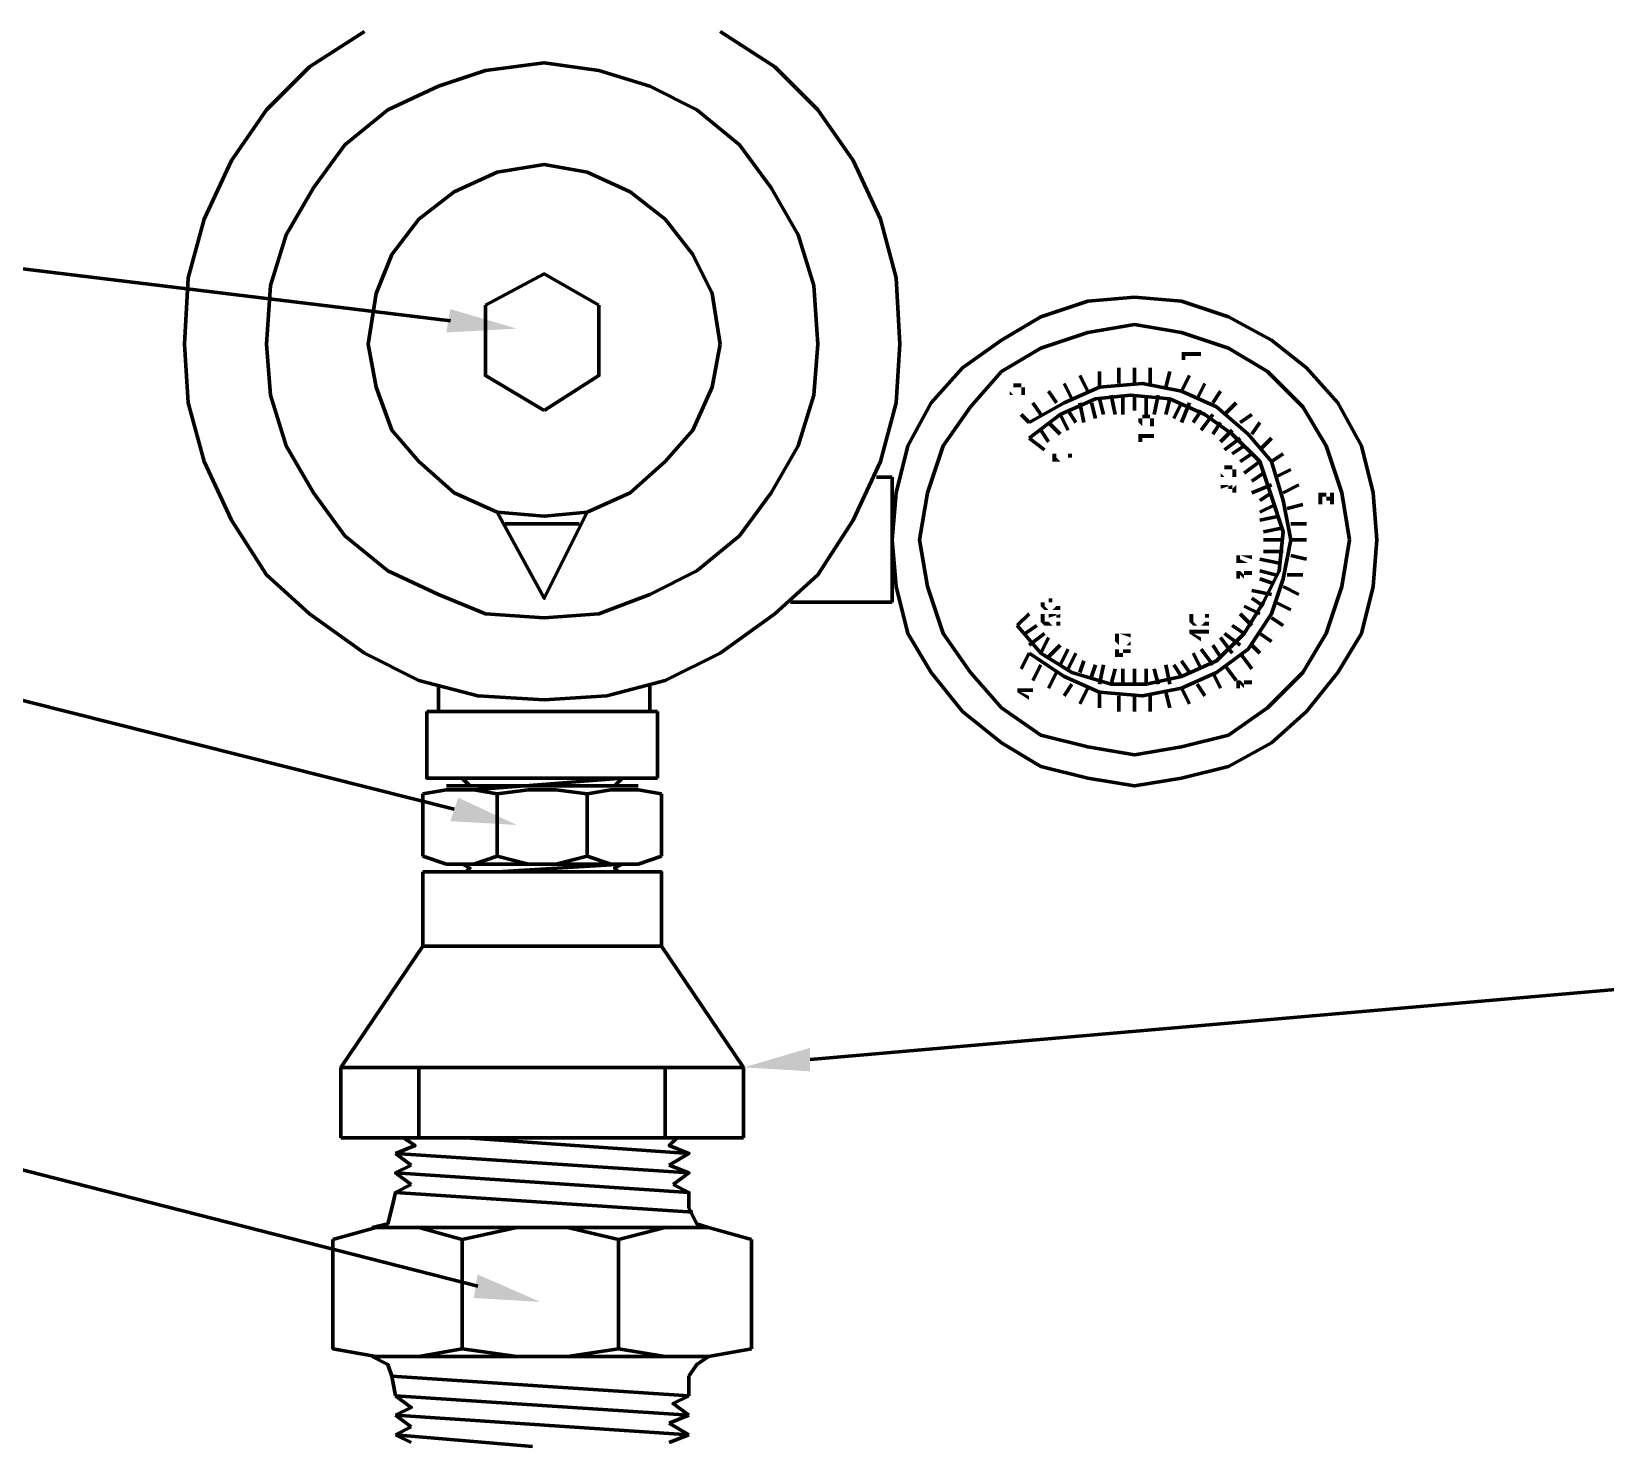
# Model space of a CAD drawing. Header units: millimetres. Extents: x 4161 to 13726, y 828 to 4470.
# Drawn here: x 8791.7 to 8910.1, y 1327.4 to 1433.7 of the extents above; entities that cross this region are included whole.
import ezdxf

# ---------------------------------------------------------------- set-up
doc = ezdxf.new("R2010")
doc.units = ezdxf.units.MM
doc.header["$LTSCALE"] = 10
doc.layers.add('AUX_01', color=1, linetype='Continuous')
doc.layers.add('H', color=7, linetype='Continuous', lineweight=100)
doc.layers.add('P', color=250, linetype='Continuous', lineweight=100)

# ---------------------------------------------------------------- blocks, each defined once
blk = doc.blocks.new('A$C264A139D')
at = {"layer": 'H', "linetype": 'Continuous'}
for points in [[(324.12, 312.35), (329.12, 310.88), (323.82, 310.59)], [(379.12, 309.12), (379.12, 308.53), (379.41, 308.53), (379.41, 308.82), (380.59, 308.82), (380.59, 309.12)], [(375.88, 303.82), (376.18, 303.53), (376.18, 303.82), (376.18, 304.12), (376.76, 304.12), (376.76, 303.82), (377.06, 303.82), (377.06, 304.12), (376.76, 304.12), (376.76, 304.41), (376.18, 304.41), (376.18, 304.12), (375.88, 304.12)], [(375.88, 302.94), (375.88, 302.35), (376.18, 302.35), (376.18, 302.65), (377.06, 302.65), (377.06, 302.94)], [(369.41, 301.18), (369.41, 300.88), (369.71, 300.88), (369.71, 301.18), (369.71, 301.47), (370.59, 301.47), (370.59, 301.18), (370.88, 301.18), (370.88, 301.47), (370.29, 301.47), (370, 301.47), (369.41, 301.47)], [(389.41, 297.94), (389.41, 297.65), (389.71, 297.65), (389.71, 297.94), (389.71, 298.53), (389.41, 298.53), (389.41, 298.24)], [(389.71, 298.53), (389.71, 297.94), (389.71, 298.24), (390, 298.24), (390, 297.94), (390.29, 297.94), (390.29, 297.65), (390.59, 297.65), (390.59, 298.53), (390.29, 298.53), (390.29, 297.94), (390.29, 298.24), (390, 298.24), (390, 298.53)], [(383.24, 292.35), (383.24, 292.06), (383.53, 292.06), (383.53, 292.35), (383.53, 292.65), (383.24, 292.65)], [(368.53, 290.29), (368.53, 290), (368.82, 289.71), (368.82, 290.29), (369.71, 290.29), (370, 290.29), (369.41, 290.29), (369.41, 290.59), (369.12, 290.59), (369.12, 290.29)], [(368.53, 289.12), (368.53, 288.82), (368.82, 288.53), (368.82, 289.12), (368.82, 289.41), (368.53, 289.41)], [(368.82, 288.53), (369.12, 288.53), (369.12, 288.82), (368.82, 288.82), (368.82, 289.12)], [(369.12, 289.12), (369.12, 288.82), (369.12, 288.53), (370, 288.53), (370, 289.12), (370, 288.82), (369.71, 288.82), (369.71, 288.53), (369.41, 288.53), (369.12, 288.82), (369.12, 289.41)], [(379.71, 289.12), (379.71, 288.82), (380, 288.53), (380, 289.12), (380, 289.41), (380.88, 289.41), (380.88, 289.12), (381.18, 289.12), (381.18, 289.41), (380.59, 289.41), (380.29, 289.41), (379.71, 289.41)], [(380, 288.53), (381.18, 288.53), (381.18, 288.82), (381.18, 289.12), (381.18, 289.41), (381.18, 288.82), (380.88, 288.82), (380.59, 288.53), (380.29, 288.53), (380, 288.82), (380, 289.12)], [(374.41, 287.06), (375.29, 287.06), (375.29, 287.35), (375.29, 287.65), (375.29, 287.94), (375.29, 287.35), (375, 287.06), (374.41, 287.06), (374.41, 287.35), (374.41, 287.65)], [(379.71, 288.24), (379.71, 287.94), (380.59, 287.35), (380.59, 287.94), (381.18, 287.94), (381.18, 288.24), (380.59, 288.24), (380.59, 288.53), (380.59, 287.65), (380, 287.94)], [(379.71, 288.24), (380, 287.94), (380.59, 287.94), (380.59, 287.65), (380.59, 288.24)], [(374.12, 286.76), (374.12, 286.18), (374.71, 286.18), (374.71, 286.47), (374.41, 286.47), (374.41, 286.76)], [(383.24, 284.12), (383.24, 283.82), (383.53, 283.82), (383.53, 284.12), (383.53, 284.41), (383.24, 284.41)], [(366.76, 283.82), (366.76, 283.53), (367.65, 282.94), (367.65, 283.53), (367.94, 283.53), (367.94, 283.82), (367.65, 283.82), (367.65, 284.12), (367.65, 283.24), (367.06, 283.53)], [(366.76, 283.82), (367.06, 283.53), (367.65, 283.53), (367.65, 283.24), (367.65, 283.82)], [(324.71, 275.59), (329.12, 273.53), (324.12, 273.82)], [(351.18, 255), (346.18, 255.29), (351.18, 256.76)], [(326.18, 239.71), (330.88, 237.65), (325.88, 237.94)]]:
    blk.add_hatch(color=0, dxfattribs=at).paths.add_polyline_path(points)
h = blk.add_hatch(color=0, dxfattribs=at)
edge = h.paths.add_edge_path()
edge.add_line((366.18, 305.88), (366.18, 306.18))
edge.add_line((366.18, 306.18), (366.18, 306.47))
edge.add_line((366.18, 306.47), (367.06, 306.47))
edge.add_line((367.06, 306.47), (367.06, 306.18))
edge.add_line((367.06, 306.18), (367.35, 306.18))
edge.add_line((367.35, 306.18), (367.35, 306.47))
edge.add_line((367.35, 306.47), (367.06, 306.47))
edge.add_line((367.06, 306.47), (367.06, 306.76))
edge.add_line((367.06, 306.76), (366.47, 306.76))
edge.add_line((366.47, 306.76), (366.47, 306.47))
edge.add_line((366.47, 306.47), (366.18, 306.47))
h = blk.add_hatch(color=0, dxfattribs=at)
edge = h.paths.add_edge_path()
edge.add_line((366.18, 305.88), (367.35, 305.88))
edge.add_line((367.35, 305.88), (367.35, 306.47))
edge.add_line((367.35, 306.47), (367.35, 306.18))
edge.add_line((367.35, 306.18), (367.06, 306.18))
edge.add_line((367.06, 306.18), (367.06, 305.88))
edge.add_line((367.06, 305.88), (366.47, 305.88))
edge.add_line((366.47, 305.88), (366.18, 306.18))
h = blk.add_hatch(color=0, dxfattribs=at)
edge = h.paths.add_edge_path()
edge.add_line((376.18, 303.53), (377.06, 303.53))
edge.add_line((377.06, 303.53), (377.06, 304.12))
edge.add_line((377.06, 304.12), (377.06, 303.82))
edge.add_line((377.06, 303.82), (376.76, 303.82))
edge.add_line((376.76, 303.82), (376.76, 303.53))
edge.add_line((376.76, 303.53), (376.18, 303.53))
edge.add_line((376.18, 303.53), (376.18, 303.82))
h = blk.add_hatch(color=0, dxfattribs=at)
edge = h.paths.add_edge_path()
edge.add_line((369.71, 300.88), (370.88, 300.88))
edge.add_line((370.88, 300.88), (370.88, 301.18))
edge.add_line((370.88, 301.18), (370.88, 301.47))
edge.add_line((370.88, 301.47), (370.88, 300.88))
edge.add_line((370.88, 300.88), (370.59, 300.88))
edge.add_line((370.59, 300.88), (370.29, 300.88))
edge.add_line((370.29, 300.88), (370, 300.88))
edge.add_line((370, 300.88), (369.71, 301.18))
h = blk.add_hatch(color=0, dxfattribs=at)
edge = h.paths.add_edge_path()
edge.add_line((382.06, 299.71), (382.06, 300))
edge.add_line((382.06, 300), (382.06, 300.29))
edge.add_line((382.06, 300.29), (382.94, 300.29))
edge.add_line((382.94, 300.29), (382.94, 300))
edge.add_line((382.94, 300), (383.24, 300))
edge.add_line((383.24, 300), (383.24, 300.29))
edge.add_line((383.24, 300.29), (382.94, 300.29))
edge.add_line((382.94, 300.29), (382.94, 300.59))
edge.add_line((382.94, 300.59), (382.35, 300.59))
edge.add_line((382.35, 300.59), (382.35, 300.29))
edge.add_line((382.35, 300.29), (382.06, 300.29))
h = blk.add_hatch(color=0, dxfattribs=at)
edge = h.paths.add_edge_path()
edge.add_line((382.06, 299.71), (383.24, 299.71))
edge.add_line((383.24, 299.71), (383.24, 300.29))
edge.add_line((383.24, 300.29), (383.24, 300))
edge.add_line((383.24, 300), (382.94, 300))
edge.add_line((382.94, 300), (382.94, 299.71))
edge.add_line((382.94, 299.71), (382.35, 299.71))
edge.add_line((382.35, 299.71), (382.06, 300))
h = blk.add_hatch(color=0, dxfattribs=at)
edge = h.paths.add_edge_path()
edge.add_line((382.06, 298.82), (382.06, 299.12))
edge.add_line((382.06, 299.12), (382.65, 299.12))
edge.add_line((382.65, 299.12), (382.65, 298.82))
edge.add_line((382.65, 298.82), (382.94, 298.82))
edge.add_line((382.94, 298.82), (382.94, 298.53))
edge.add_line((382.94, 298.53), (383.24, 298.53))
edge.add_line((383.24, 298.53), (383.24, 299.12))
edge.add_line((383.24, 299.12), (382.94, 298.82))
edge.add_line((382.94, 298.82), (382.94, 299.12))
h = blk.add_hatch(color=0, dxfattribs=at)
edge = h.paths.add_edge_path()
edge.add_line((383.24, 293.53), (383.24, 293.24))
edge.add_line((383.24, 293.24), (383.53, 293.24))
edge.add_line((383.53, 293.24), (383.53, 293.53))
edge.add_line((383.53, 293.53), (383.53, 293.82))
edge.add_line((383.53, 293.82), (384.41, 293.53))
edge.add_line((384.41, 293.53), (384.41, 293.82))
edge.add_line((384.41, 293.82), (384.12, 293.82))
edge.add_line((384.12, 293.82), (383.53, 293.82))
edge.add_line((383.53, 293.82), (383.24, 293.82))
h = blk.add_hatch(color=0, dxfattribs=at)
edge = h.paths.add_edge_path()
edge.add_line((383.53, 293.24), (384.41, 293.24))
edge.add_line((384.41, 293.24), (384.41, 293.53))
edge.add_line((384.41, 293.53), (384.41, 293.82))
edge.add_line((384.41, 293.82), (384.41, 293.24))
edge.add_line((384.41, 293.24), (384.12, 293.24))
edge.add_line((384.12, 293.24), (383.53, 293.53))
h = blk.add_hatch(color=0, dxfattribs=at)
edge = h.paths.add_edge_path()
edge.add_line((383.53, 292.65), (383.53, 292.35))
edge.add_line((383.53, 292.35), (383.82, 292.06))
edge.add_line((383.82, 292.06), (383.82, 292.35))
edge.add_line((383.82, 292.35), (384.41, 292.35))
edge.add_line((384.41, 292.35), (384.41, 292.65))
edge.add_line((384.41, 292.65), (383.82, 292.65))
edge.add_line((383.82, 292.65), (383.82, 292.35))
h = blk.add_hatch(color=0, dxfattribs=at)
edge = h.paths.add_edge_path()
edge.add_line((368.82, 289.71), (370, 289.71))
edge.add_line((370, 289.71), (370, 290.29))
edge.add_line((370, 290.29), (370, 290))
edge.add_line((370, 290), (369.71, 290))
edge.add_line((369.71, 290), (369.41, 289.71))
edge.add_line((369.41, 289.71), (369.12, 289.71))
edge.add_line((369.12, 289.71), (368.82, 290))
edge.add_line((368.82, 290), (368.82, 290.29))
h = blk.add_hatch(color=0, dxfattribs=at)
edge = h.paths.add_edge_path()
edge.add_line((369.12, 289.12), (369.12, 289.41))
edge.add_line((369.12, 289.41), (369.71, 289.41))
edge.add_line((369.71, 289.41), (369.71, 289.12))
edge.add_line((369.71, 289.12), (370, 289.12))
edge.add_line((370, 289.12), (370, 288.53))
edge.add_line((370, 288.53), (370, 288.82))
edge.add_line((370, 288.82), (370, 289.12))
edge.add_line((370, 289.12), (370, 289.41))
h = blk.add_hatch(color=0, dxfattribs=at)
edge = h.paths.add_edge_path()
edge.add_line((374.12, 287.65), (374.12, 287.35))
edge.add_line((374.12, 287.35), (374.41, 287.06))
edge.add_line((374.41, 287.06), (374.41, 287.65))
edge.add_line((374.41, 287.65), (374.41, 287.94))
edge.add_line((374.41, 287.94), (375.29, 287.65))
edge.add_line((375.29, 287.65), (375.29, 287.94))
edge.add_line((375.29, 287.94), (375, 287.94))
edge.add_line((375, 287.94), (374.41, 287.94))
edge.add_line((374.41, 287.94), (374.12, 287.94))
h = blk.add_hatch(color=0, dxfattribs=at)
edge = h.paths.add_edge_path()
edge.add_line((374.71, 286.18), (374.71, 286.47))
edge.add_line((374.71, 286.47), (375.29, 286.47))
edge.add_line((375.29, 286.47), (375.29, 286.76))
edge.add_line((375.29, 286.76), (374.71, 286.76))
h = blk.add_hatch(color=0, dxfattribs=at)
edge = h.paths.add_edge_path()
edge.add_line((383.53, 284.41), (383.53, 284.12))
edge.add_line((383.53, 284.12), (383.82, 283.82))
edge.add_line((383.82, 283.82), (383.82, 284.12))
edge.add_line((383.82, 284.12), (384.41, 284.12))
edge.add_line((384.41, 284.12), (384.41, 284.41))
edge.add_line((384.41, 284.41), (383.82, 284.41))
edge.add_line((383.82, 284.41), (383.82, 284.12))
at = {"layer": 'P', "color": 0, "linetype": 'Continuous'}
for points in [[(357.94, 309.71), (357.65, 314.71), (356.47, 319.12), (354.41, 323.53), (351.76, 327.35), (348.53, 330.59), (344.41, 333.24)], [(317.65, 333.24), (313.53, 330.59), (310.29, 327.35), (307.65, 323.53), (305.59, 319.12), (304.41, 314.71), (304.12, 309.71), (304.41, 305.29), (305.59, 300.88), (307.65, 296.47), (310.29, 292.35), (313.53, 289.41), (317.65, 286.47), (321.76, 284.41), (326.18, 283.24), (331.18, 282.94), (335.88, 283.24), (340.29, 284.41), (344.41, 286.47), (348.53, 289.41), (351.76, 292.35), (354.41, 296.47), (356.47, 300.88), (357.65, 305.29), (357.94, 309.71)], [(351.76, 309.71), (351.47, 314.12), (350.29, 317.94), (348.24, 321.47), (345.88, 324.71), (342.65, 327.35), (339.12, 329.12), (335.29, 330.29), (331.18, 330.88), (326.76, 330.29), (323.24, 329.12), (319.41, 327.35), (316.18, 324.71), (313.82, 321.47), (311.76, 317.94), (310.59, 314.12), (310.29, 309.71), (310.59, 305.88), (311.76, 302.06), (313.82, 298.53), (316.18, 295.29), (319.41, 292.65), (323.24, 290.88), (326.76, 289.41), (331.18, 289.12), (335.29, 289.41), (339.12, 290.88), (342.65, 292.65), (345.88, 295.29), (348.24, 298.53), (350.29, 302.06), (351.47, 305.88), (351.76, 309.71)], [(344.41, 309.71), (343.82, 313.53), (342.35, 316.47), (340.29, 319.12), (337.65, 321.18), (334.41, 322.65), (331.18, 323.24), (327.65, 322.65), (324.41, 321.18), (321.76, 319.12), (319.71, 316.47), (318.53, 313.53), (317.94, 309.71), (318.53, 306.47), (319.71, 303.24), (321.76, 300.88), (324.41, 298.53), (327.65, 297.06), (331.18, 296.76), (334.41, 297.06), (337.65, 298.53), (340.29, 300.88), (342.35, 303.24), (343.82, 306.47), (344.41, 309.71)], [(324.12, 311.47), (270.88, 317.94), (138.82, 317.94)], [(335.29, 312.65), (331.18, 315), (326.76, 312.65)], [(326.76, 312.65), (326.76, 307.35), (331.18, 304.71)], [(331.18, 304.71), (335.29, 307.35), (335.29, 312.65)], [(393.82, 295), (393.53, 298.53), (392.65, 302.06), (390.88, 305.29), (388.53, 307.94), (385.88, 310), (382.65, 311.76), (379.12, 312.94), (375.59, 313.24), (372.06, 312.94), (368.53, 311.76), (365.59, 310), (362.65, 307.94), (360.29, 305.29), (358.53, 302.06), (357.65, 298.53), (357.35, 295), (357.65, 291.47), (358.53, 287.94), (360.29, 285), (362.65, 282.06), (365.59, 279.71), (368.53, 277.94), (372.06, 277.06), (375.59, 276.47), (379.12, 277.06), (382.65, 277.94), (385.88, 279.71), (388.53, 282.06), (390.88, 285), (392.65, 287.94), (393.53, 291.47), (393.82, 295)], [(391.76, 295), (391.18, 298.53), (390, 302.06), (388.24, 305), (385.59, 307.65), (382.65, 309.41), (379.12, 310.59), (375.59, 311.18), (372.06, 310.59), (368.53, 309.41), (365.59, 307.65), (363.24, 305), (361.18, 302.06), (360, 298.53), (359.41, 295), (360, 291.47), (361.18, 287.94), (363.24, 285), (365.59, 282.35), (368.53, 280.29), (372.06, 279.41), (375.59, 278.82), (379.12, 279.41), (382.65, 280.29), (385.59, 282.35), (388.24, 285), (390, 287.94), (391.18, 291.47), (391.76, 295)], [(374.41, 306.76), (374.41, 307.94)], [(375.59, 306.76), (375.59, 307.94)], [(376.76, 306.76), (376.76, 307.94)], [(367.65, 286.47), (370.29, 284.71), (372.94, 283.53), (376.18, 283.24), (379.12, 283.82), (381.76, 285), (384.12, 286.76), (385.88, 289.41), (386.76, 292.06), (387.35, 295), (386.76, 297.94), (385.88, 300.88), (384.12, 302.94), (381.76, 305), (379.12, 306.18), (376.18, 306.76), (372.94, 306.47), (370.29, 305.29), (367.65, 303.82)], [(370.88, 305.59), (370.29, 306.76)], [(372.06, 306.18), (371.47, 307.35)], [(372.94, 306.47), (372.94, 307.65)], [(377.94, 306.47), (378.24, 307.65)], [(379.12, 306.18), (379.71, 307.35)], [(380.29, 305.59), (380.88, 306.76)], [(366.76, 288.53), (368.53, 286.47), (370.88, 285), (373.82, 284.12), (376.47, 284.12), (379.12, 284.71), (381.76, 285.88), (383.82, 287.94), (385.29, 290.29), (386.47, 292.65), (386.76, 295.59), (385.88, 298.24), (385, 300.88), (382.94, 302.94), (380.88, 304.41), (378.24, 305.59), (375.29, 305.88), (372.65, 305.59), (370, 304.41), (367.65, 302.65)], [(369.71, 305.29), (369.12, 306.18)], [(373.24, 304.41), (372.94, 305.59)], [(374.12, 304.41), (373.82, 305.88)], [(374.71, 304.41), (374.71, 305.88)], [(375.59, 304.71), (375.59, 305.88)], [(376.47, 304.41), (376.47, 305.88)], [(377.06, 304.41), (377.35, 305.88)], [(377.94, 304.41), (378.24, 305.59)], [(381.47, 305.29), (382.06, 306.18)], [(367.65, 303.82), (367.06, 304.41)], [(368.53, 304.41), (367.94, 305.29)], [(370.59, 303.24), (370, 304.41)], [(371.18, 303.82), (370.59, 304.71)], [(371.76, 303.82), (371.47, 305.29)], [(372.65, 304.12), (372.35, 305.29)], [(378.53, 304.12), (379.12, 305.29)], [(379.12, 303.82), (379.71, 305.29)], [(380, 303.82), (380.59, 304.71)], [(380.59, 303.24), (381.47, 304.41)], [(382.35, 304.41), (383.24, 305.29)], [(383.53, 303.82), (384.41, 304.41)], [(369.12, 302.35), (368.53, 303.24)], [(370, 302.94), (369.12, 303.82)], [(381.47, 302.94), (382.06, 303.82)], [(382.06, 302.35), (382.94, 303.24)], [(384.41, 302.94), (385, 303.82)], [(368.82, 301.76), (367.65, 302.65)], [(382.35, 301.76), (383.53, 302.65)], [(382.94, 301.47), (383.82, 302.06)], [(385, 301.76), (385.88, 302.65)], [(383.53, 300.88), (384.41, 301.47)], [(383.82, 300), (385, 300.88)], [(385.88, 300.88), (386.76, 301.47)], [(356.18, 299.71), (357.35, 299.71)], [(357.35, 290.29), (357.35, 299.71)], [(384.41, 299.41), (385.29, 300)], [(386.18, 299.71), (387.35, 300.29)], [(384.41, 298.53), (385.88, 299.12)], [(385, 297.94), (385.88, 298.53)], [(386.76, 298.53), (387.94, 299.12)], [(385, 297.06), (386.18, 297.65)], [(387.06, 297.35), (388.24, 297.65)], [(334.41, 297.06), (331.18, 290.59), (327.65, 297.06)], [(328.24, 296.18), (331.18, 296.18), (333.82, 296.18)], [(385, 296.47), (386.47, 296.76)], [(387.35, 296.18), (388.53, 296.18)], [(385.29, 295.59), (386.76, 295.88)], [(385.29, 295), (386.76, 295)], [(387.35, 295), (388.53, 295)], [(385.29, 294.12), (386.76, 294.12)], [(387.35, 293.82), (388.53, 293.53)], [(385, 293.53), (386.47, 293.24)], [(385, 292.65), (386.18, 292.35)], [(385, 292.06), (385.88, 291.76)], [(386.76, 291.47), (387.94, 290.88)], [(387.06, 292.35), (388.24, 292.35)], [(324.41, 274.71), (260.29, 290.88), (160.88, 290.88)], [(349.71, 290.29), (357.35, 290.29)], [(384.41, 291.18), (385.88, 290.88)], [(384.41, 290.59), (385.29, 290)], [(386.18, 290.29), (387.35, 289.71)], [(367.65, 289.41), (366.76, 288.53)], [(383.53, 289.41), (384.41, 288.53)], [(383.82, 290), (385, 289.41)], [(385.88, 289.12), (386.76, 288.53)], [(368.24, 288.53), (367.35, 287.94)], [(368.82, 287.94), (367.65, 287.06)], [(382.35, 287.94), (383.53, 287.06)], [(382.94, 288.53), (383.82, 287.94)], [(385, 287.94), (385.88, 287.35)], [(369.12, 287.65), (368.53, 286.47)], [(370, 287.06), (369.12, 286.18)], [(370.59, 286.76), (370, 285.59)], [(380.59, 286.76), (381.47, 285.59)], [(381.47, 287.06), (382.06, 286.18)], [(382.06, 287.65), (382.94, 286.47)], [(384.41, 287.06), (385, 286.47)], [(367.65, 286.47), (367.06, 285.29)], [(368.53, 285.59), (367.94, 284.41)], [(371.18, 286.47), (370.59, 285.29)], [(371.76, 285.88), (371.47, 285)], [(372.65, 285.59), (372.35, 284.71)], [(373.24, 285.59), (372.94, 284.12)], [(377.94, 285.59), (378.24, 284.12)], [(378.53, 285.59), (379.12, 284.71)], [(379.12, 285.88), (379.71, 285)], [(380, 286.47), (380.59, 285.29)], [(382.35, 285.59), (383.24, 284.41)], [(383.53, 286.47), (384.41, 285.29)], [(369.71, 285), (369.12, 283.82)], [(374.12, 285.29), (373.82, 284.12)], [(374.71, 285.29), (374.71, 284.12)], [(375.59, 285.29), (375.59, 284.12)], [(376.47, 285.29), (376.47, 284.12)], [(377.06, 285.29), (377.35, 284.12)], [(381.47, 285), (382.06, 283.82)], [(323.24, 284.12), (323.24, 282.06)], [(339.12, 284.12), (339.12, 282.06)], [(370.88, 284.12), (370.29, 283.24)], [(372.06, 283.82), (371.47, 282.65)], [(372.94, 283.53), (372.94, 282.35)], [(374.41, 283.24), (374.41, 282.06)], [(375.59, 283.24), (375.59, 282.06)], [(376.76, 283.24), (376.76, 282.06)], [(377.94, 283.53), (378.24, 282.35)], [(379.12, 283.82), (379.71, 282.65)], [(380.29, 284.12), (380.88, 283.24)], [(322.35, 282.06), (322.35, 277.06)], [(339.71, 282.06), (322.35, 282.06)], [(339.71, 282.06), (339.71, 277.06)], [(339.71, 277.06), (322.35, 277.06), (339.71, 277.06)], [(339.71, 277.06), (322.35, 277.06)], [(339.71, 277.06), (322.35, 277.06)], [(325.29, 276.47), (325.59, 276.47), (325, 277.06), (325.29, 277.06)], [(325, 277.06), (326.18, 277.06)], [(325.88, 276.18), (337.06, 277.06)], [(336.76, 276.47), (336.47, 276.47), (337.06, 277.06)], [(322.06, 275.88), (323.82, 276.18), (325.88, 276.18), (327.65, 275.88)], [(322.06, 275.88), (322.06, 271.18)], [(323.82, 276.47), (338.24, 276.47)], [(327.65, 275.88), (330, 276.18), (332.06, 276.18), (334.41, 275.88)], [(340, 271.18), (338.24, 270.59), (336.18, 270.59), (334.41, 271.18), (332.06, 270.59), (330, 270.59), (327.65, 271.18), (327.65, 275.88)], [(334.41, 275.88), (336.18, 276.18), (338.24, 276.18), (340, 275.88)], [(334.41, 275.88), (334.41, 271.18)], [(340, 275.88), (340, 271.18)], [(327.65, 271.18), (325.88, 270.59), (323.82, 270.59), (322.06, 271.18)], [(322.06, 270), (340, 270), (340, 264.41)], [(322.06, 264.41), (322.06, 270)], [(323.82, 270.59), (338.24, 270.59)], [(325.29, 270), (325.59, 270.29), (325, 270.59)], [(325, 270.59), (325.88, 270.59)], [(327.65, 270), (337.06, 270.59)], [(336.76, 270), (336.47, 270.29), (337.06, 270.59)], [(315.88, 255.29), (322.06, 264.41)], [(346.18, 255.29), (340, 264.41), (322.06, 264.41)], [(351.18, 255.88), (412.06, 261.18), (515.88, 261.18)], [(326.18, 238.82), (261.76, 255.29), (162.35, 255.29)], [(315.88, 250), (315.88, 255.29)], [(346.18, 255.29), (315.88, 255.29)], [(321.76, 255.29), (321.76, 250)], [(340.29, 255.29), (340.29, 250)], [(346.18, 250), (346.18, 255.29)], [(315.88, 250), (346.18, 250)], [(320, 248.82), (321.47, 249.41), (320.59, 250)], [(341.18, 250), (320.88, 250)], [(342.06, 248.82), (325.29, 250)], [(341.18, 250), (340.59, 249.41), (342.06, 248.82), (340.59, 247.94)], [(342.06, 247.35), (320, 248.82)], [(320, 248.82), (321.18, 247.94)], [(321.18, 246.47), (320, 247.35), (321.18, 247.94)], [(340.88, 246.47), (342.06, 247.35), (340.59, 247.94)], [(321.18, 246.47), (320, 245.88), (319.71, 244.71)], [(342.06, 245.88), (320, 247.35)], [(340.88, 246.47), (342.06, 245.88), (342.06, 244.71)], [(342.35, 244.41), (320, 245.88)], [(318.24, 243.24), (319.41, 243.53), (319.71, 244.71)], [(342.06, 244.71), (342.65, 243.53), (343.53, 243.24)], [(325, 242.35), (321.76, 243.24), (318.53, 243.24), (315.29, 242.35)], [(318.24, 243.24), (343.53, 243.24)], [(346.76, 242.35), (343.53, 243.24), (340.29, 243.24), (336.76, 242.35), (332.94, 243.24), (329.12, 243.24), (325, 242.35)], [(315.29, 242.35), (315.29, 234.12), (318.53, 233.53), (321.76, 233.53), (325, 234.12)], [(325, 242.35), (325, 234.12)], [(336.76, 242.35), (336.76, 234.12)], [(346.76, 242.35), (346.76, 234.12)], [(318.24, 233.53), (343.53, 233.53)], [(319.71, 232.06), (319.41, 232.94), (318.24, 233.53)], [(325, 234.12), (329.12, 233.53), (332.94, 233.53), (336.76, 234.12)], [(336.76, 234.12), (340.29, 233.53), (343.53, 233.53), (346.76, 234.12)], [(343.53, 233.53), (342.65, 232.94), (342.06, 232.06)], [(319.71, 232.06), (342.06, 230.59)], [(319.71, 232.06), (320, 230.59)], [(342.06, 232.06), (342.06, 230.59)], [(320, 230.59), (342.06, 229.12)], [(320, 230.59), (321.18, 229.71), (320, 229.12)], [(342.06, 230.59), (340.88, 230), (342.06, 229.12)], [(320, 229.12), (342.06, 227.65)], [(321.18, 228.24), (320, 229.12)], [(340.59, 228.53), (342.06, 229.12)], [(342.06, 227.65), (340.59, 228.53)], [(320, 227.65), (321.18, 228.24)], [(321.18, 227.06), (320, 227.65)], [(320, 227.65), (330.29, 226.76)], [(340.59, 227.06), (342.06, 227.65)]]:
    blk.add_lwpolyline(points, dxfattribs=at)

msp = doc.modelspace()

# ---------------------------------------------------------------- linework, layer by layer
at = {"layer": 'AUX_01'}
msp.add_circle((8824.29, 1471.17), 325.22, dxfattribs=at)

# ---------------------------------------------------------------- block references
msp.add_blockref('A$C264A139D', (8499.04, 1100.44), dxfattribs=at)

doc.saveas('drawing.dxf')
